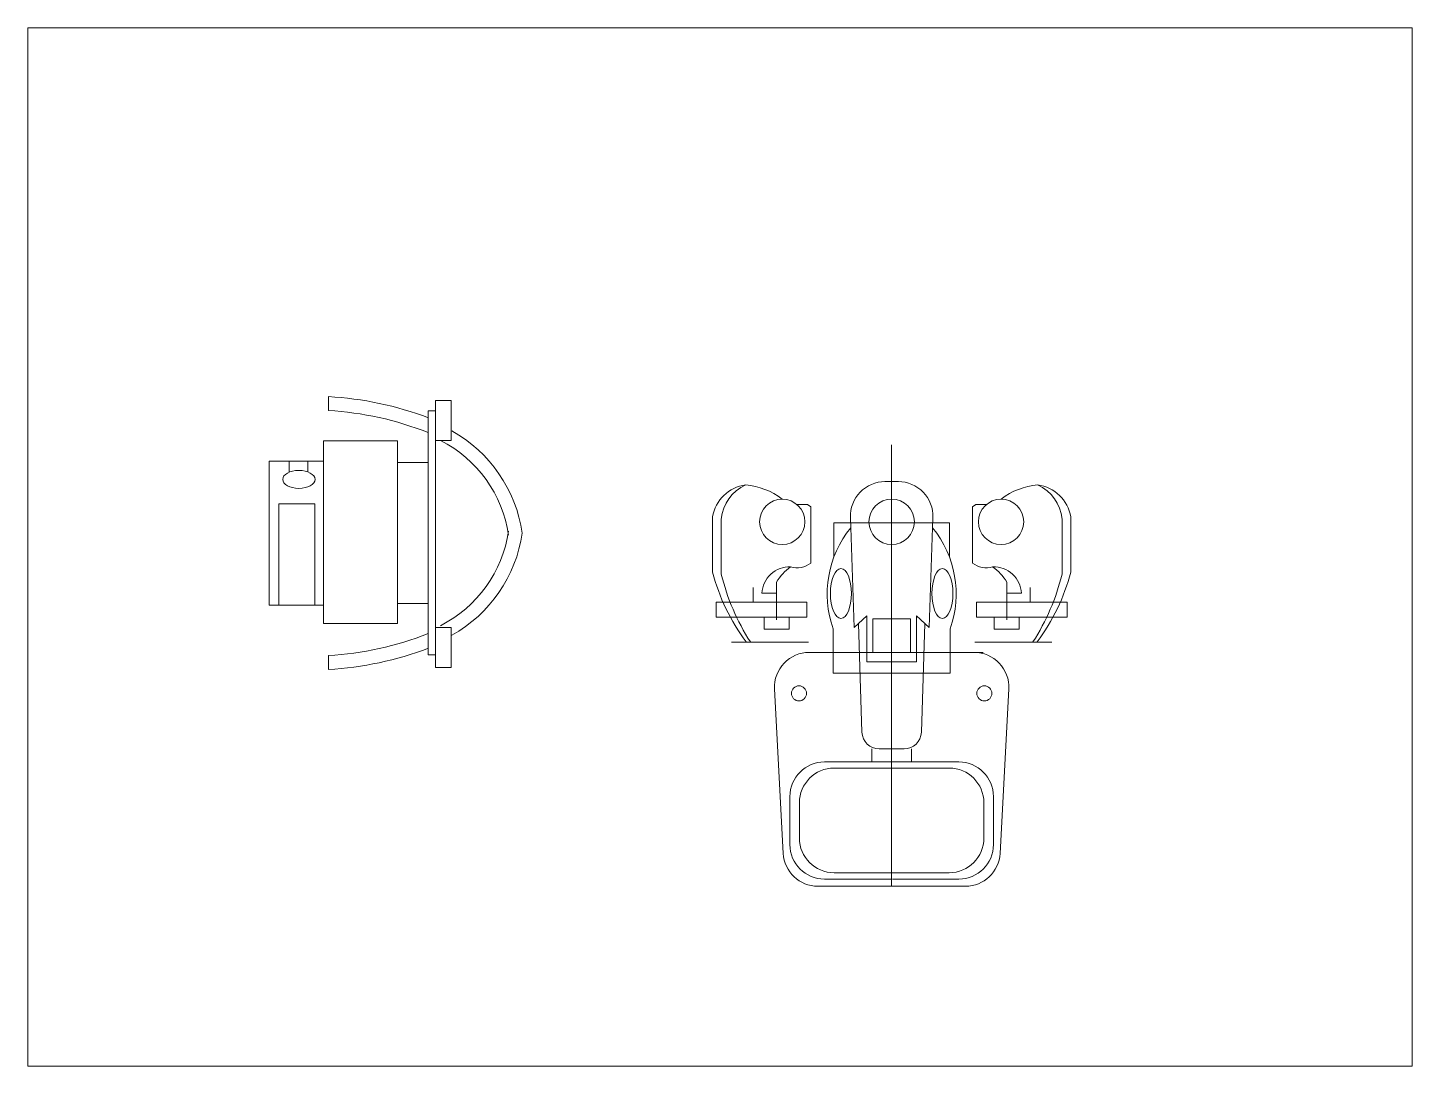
# Model space of a CAD drawing. Header units: metres. Extents: x 14591 to 15202, y 5442 to 5571.
# Drawn here: x 14866.006 to 14870.006, y 5568.19 to 5571.19 of the extents above; entities that cross this region are included whole.
import ezdxf

# ---------------------------------------------------------------- set-up
doc = ezdxf.new("R2010")
doc.units = ezdxf.units.M
doc.header["$MEASUREMENT"] = 0

msp = doc.modelspace()

# ---------------------------------------------------------------- linework, layer by layer
at = {"color": 5, "linetype": 'Continuous', "lineweight": 13}
for p, q in [((14866.87511984, 5570.12462593), (14866.87511984, 5570.08456279)), ((14868.50228625, 5568.71049605), (14868.50228625, 5569.98517334)), ((14868.50228625, 5568.71049605), (14868.50228625, 5569.98517334)), ((14866.76185086, 5569.93780382), (14866.76185086, 5569.90642199)), ((14866.81567664, 5569.93780382), (14866.81567664, 5569.90721673)), ((14868.50228625, 5569.87913978), (14868.48296887, 5569.87913978)), ((14868.50228625, 5569.87913978), (14868.52160363, 5569.87913978)), ((14868.2592619, 5569.81308892), (14868.22841882, 5569.81308892)), ((14868.2592619, 5569.81308892), (14868.26840318, 5569.80680617)), ((14868.26840318, 5569.80680617), (14868.26840318, 5569.64403173)), ((14868.74531061, 5569.81308892), (14868.73616932, 5569.80680617)), ((14868.73616932, 5569.80680617), (14868.73616932, 5569.64403173)), ((14868.74531061, 5569.81308892), (14868.77615369, 5569.81308892)), ((14867.98505513, 5569.77709684), (14867.98505513, 5569.61788031)), ((14868.00993686, 5569.77087049), (14868.00993686, 5569.61165396)), ((14868.33551991, 5569.76033096), (14868.50228625, 5569.76033096)), ((14868.33551991, 5569.76033096), (14868.33551991, 5569.66172845)), ((14868.38302485, 5569.77579432), (14868.3936588, 5569.45811009)), ((14868.66905259, 5569.76033096), (14868.50228625, 5569.76033096)), ((14868.62154766, 5569.77579432), (14868.61091371, 5569.45811009)), ((14868.66905259, 5569.76033096), (14868.66905259, 5569.66172845)), ((14868.99463565, 5569.77087049), (14868.99463565, 5569.61165396)), ((14869.01951737, 5569.77709684), (14869.01951737, 5569.61788031)), ((14868.10210186, 5569.53080152), (14868.10210186, 5569.57287351)), ((14868.16963797, 5569.48036782), (14868.16963797, 5569.58913825)), ((14868.83493454, 5569.48036782), (14868.83493454, 5569.58913825)), ((14868.90247065, 5569.53080152), (14868.90247065, 5569.57287351)), ((14868.16963797, 5569.55660877), (14868.12756598, 5569.55660877)), ((14868.83493454, 5569.55660877), (14868.87700653, 5569.55660877)), ((14868.3936588, 5569.45811009), (14868.43009275, 5569.49102076)), ((14868.43009275, 5569.49102076), (14868.43009275, 5569.35864741)), ((14868.44754804, 5569.38605444), (14868.44754804, 5569.48266603)), ((14868.44754804, 5569.48266603), (14868.50228625, 5569.48266603)), ((14868.55702446, 5569.48266603), (14868.50228625, 5569.48266603)), ((14868.55702446, 5569.38605444), (14868.55702446, 5569.48266603)), ((14868.61091371, 5569.45811009), (14868.57447975, 5569.49102076)), ((14868.57447975, 5569.49102076), (14868.57447975, 5569.35864741)), ((14868.3333587, 5569.32602263), (14868.3333587, 5569.45410744)), ((14868.41630655, 5569.15537327), (14868.40635356, 5569.46945093)), ((14868.58826595, 5569.15537327), (14868.59821895, 5569.46945093)), ((14868.6712138, 5569.32602263), (14868.6712138, 5569.45410744)), ((14868.26209716, 5569.41504234), (14868.03968501, 5569.41504234)), ((14868.74247534, 5569.41504234), (14868.9648875, 5569.41504234)), ((14866.87511984, 5569.33654859), (14866.87511984, 5569.37661173)), ((14868.26400281, 5569.38605444), (14868.76640465, 5569.38605444)), ((14868.50228625, 5569.32602263), (14868.3333587, 5569.32602263)), ((14868.43009275, 5569.35864741), (14868.50228625, 5569.35864741)), ((14868.57447975, 5569.35864741), (14868.50228625, 5569.35864741)), ((14868.50228625, 5569.32602263), (14868.6712138, 5569.32602263)), ((14868.16414162, 5569.28078727), (14868.1892249, 5568.80522888)), ((14868.84043088, 5569.28078727), (14868.81534761, 5568.80522888)), ((14868.44544548, 5569.10695696), (14868.44544548, 5569.06951153)), ((14868.50228625, 5569.10695696), (14868.46628147, 5569.10695696)), ((14868.50228625, 5569.10695696), (14868.53829104, 5569.10695696)), ((14868.55912703, 5569.10695696), (14868.55912703, 5569.06951153)), ((14868.50223071, 5569.06951153), (14868.30831534, 5569.06951153)), ((14868.50134208, 5569.05172197), (14868.33586296, 5569.05172197)), ((14868.50234179, 5569.06951153), (14868.69625717, 5569.06951153)), ((14868.50323042, 5569.05172197), (14868.66870954, 5569.05172197)), ((14868.20831534, 5568.96951153), (14868.20831534, 5568.83084285)), ((14868.79625717, 5568.96951153), (14868.79625717, 5568.83084285)), ((14868.23586296, 5568.95172197), (14868.23586296, 5568.84952189)), ((14868.76870954, 5568.95172197), (14868.76870954, 5568.84952189)), ((14868.49978697, 5568.73084285), (14868.30831534, 5568.73084285)), ((14868.50156424, 5568.74952189), (14868.33586296, 5568.74952189)), ((14868.50300827, 5568.74952189), (14868.66870954, 5568.74952189)), ((14868.50478553, 5568.73084285), (14868.69625717, 5568.73084285)), ((14868.50228625, 5568.71049605), (14868.28908609, 5568.71049605)), ((14868.50228625, 5568.71049605), (14868.71548642, 5568.71049605))]:
    msp.add_line(p, q, dxfattribs=at)
at = {"color": 5, "linetype": 'Continuous', "lineweight": 13, "flags": 128}
for points in [[(14866.00636272, 5571.19032104), (14870.00636272, 5571.19032104), (14870.00636272, 5568.19032104), (14866.00636272, 5568.19032104), (14866.00636272, 5571.19032104)], [(14867.16298933, 5569.37860024), (14867.18476084, 5569.37860024), (14867.18476084, 5570.08395614), (14867.16298933, 5570.08395614), (14867.16298933, 5569.37860024)], [(14867.18476084, 5570.11372982), (14867.22990657, 5570.11372982), (14867.22990657, 5569.99809771), (14867.18476084, 5569.99809771), (14867.18476084, 5570.11372982)], [(14866.86129842, 5569.99678732), (14867.07434819, 5569.99678732), (14867.07434819, 5569.46910461), (14866.86129842, 5569.46910461), (14866.86129842, 5569.99678732)], [(14866.86129842, 5569.93780382), (14866.70367714, 5569.93780382), (14866.70367714, 5569.52219532), (14866.86129842, 5569.52219532), (14866.86129842, 5569.93780382)], [(14867.07434819, 5569.93452387), (14867.16298933, 5569.93452387), (14867.16298933, 5569.5266983), (14867.07434819, 5569.5266983), (14867.07434819, 5569.93452387)], [(14866.73166908, 5569.52219532), (14866.8358613, 5569.52219532), (14866.8358613, 5569.81483351), (14866.73166908, 5569.81483351), (14866.73166908, 5569.52219532)], [(14868.25701926, 5569.53080152), (14867.99487251, 5569.53080152), (14867.99487251, 5569.48721711), (14868.25701926, 5569.48721711), (14868.25701926, 5569.53080152)], [(14868.74755325, 5569.53080152), (14869.00969999, 5569.53080152), (14869.00969999, 5569.48721711), (14868.74755325, 5569.48721711), (14868.74755325, 5569.53080152)], [(14868.13362621, 5569.48721711), (14868.20624023, 5569.48721711), (14868.20624023, 5569.45265454), (14868.13362621, 5569.45265454), (14868.13362621, 5569.48721711)], [(14868.87094629, 5569.48721711), (14868.79833228, 5569.48721711), (14868.79833228, 5569.45265454), (14868.87094629, 5569.45265454), (14868.87094629, 5569.48721711)], [(14867.18476084, 5569.45751757), (14867.22990657, 5569.45751757), (14867.22990657, 5569.34188546), (14867.18476084, 5569.34188546), (14867.18476084, 5569.45751757)]]:
    msp.add_lwpolyline(points, close=True, dxfattribs=at)
at = {"color": 5, "linetype": 'Continuous', "lineweight": 13}
for centre, radius in [((14868.18615931, 5569.76303862), 0.06550495), ((14868.50228625, 5569.76303862), 0.06550495), ((14868.50228625, 5569.76303862), 0.06550495), ((14868.81841319, 5569.76303862), 0.06550495), ((14868.23453001, 5569.26748387), 0.02185574), ((14868.77004249, 5569.26748387), 0.02185574)]:
    msp.add_circle(centre, radius, dxfattribs=at)
at = {"color": 5, "linetype": 'Continuous', "lineweight": 13, "extrusion": (0, 0, -1)}
for centre, radius, start, end in [((-14866.82229634, 5569.16461944), 0.96145867, 93.14947318, 110.82745989), ((-14866.82229634, 5569.16461944), 0.92145867, 93.28633702, 111.69910584), ((-14867.03355185, 5569.67159176), 0.40593877, 119.21468942, 171.64355088), ((-14867.03355185, 5569.67159176), 0.36593877, 116.84365555, 171.64355088), ((-14868.13134534, 5569.75909941), 0.12197777, 5.53776696, 65.37487763), ((-14868.06255783, 5569.66882642), 0.20195766, 95.10256308, 127.73547628), ((-14868.48296887, 5569.77913978), 0.1, 358.0828351, 90), ((-14868.90897717, 5569.7589894), 0.11201346, 97.73477481, 170.69708269), ((-14868.38749666, 5569.55497587), 0.30111436, 140.70839995, 199.57155304), ((-14868.77640305, 5569.69605761), 0.06576811, 254.42503698, 307.71623648), ((-14868.64841698, 5569.7712778), 0.65813117, 327.33797164, 345.96343563), ((-14868.20648935, 5569.55383486), 0.07897211, 2.01294379, 92.91889155), ((-14868.2858355, 5569.52108059), 0.13466147, 30.35778801, 55.98821067), ((-14868.46036791, 5569.7624345), 0.57753271, 194.49503465, 216.78446305), ((-14868.74056969, 5569.28605444), 0.1, 90, 183.01926173), ((-14868.53829104, 5569.15695696), 0.05, 181.81507301, 270), ((-14868.33586296, 5568.95172197), 0.1, 0, 90), ((-14868.69625717, 5568.96951153), 0.1, 90, 180), ((-14868.66870954, 5568.84952189), 0.1, 180, 270), ((-14868.28908609, 5568.81049605), 0.1, 270, 356.98073827), ((-14868.30831534, 5568.83084285), 0.1, 270, 0)]:
    msp.add_arc(centre, radius, start, end, dxfattribs=at)
at = {"color": 5, "linetype": 'Continuous', "lineweight": 13}
for centre, radius, start, end in [((14868.09559534, 5569.7589894), 0.11201346, 97.73477481, 170.69708269), ((14868.52160363, 5569.77913978), 0.1, 358.0828351, 90), ((14868.94201468, 5569.66882642), 0.20195766, 95.10256308, 127.73547628), ((14868.87322716, 5569.75909941), 0.12197777, 5.53776696, 65.37487763), ((14867.03355185, 5569.78958276), 0.36593877, 296.84365555, 351.64355088), ((14867.03355185, 5569.78958276), 0.40593877, 299.21468942, 351.64355088), ((14868.61707584, 5569.55497587), 0.30111436, 140.70839995, 199.57155304), ((14868.22816946, 5569.69605761), 0.06576811, 254.42503698, 307.71623648), ((14868.54420459, 5569.7624345), 0.57753271, 194.49503465, 216.78446305), ((14868.79808315, 5569.55383486), 0.07897211, 2.01294379, 92.91889155), ((14868.71873701, 5569.52108059), 0.13466147, 30.35778801, 55.98821067), ((14868.35615552, 5569.7712778), 0.65813117, 327.33797164, 345.96343563), ((14866.82229634, 5570.29655508), 0.92145867, 273.28633702, 291.69910584), ((14866.82229634, 5570.29655508), 0.96145867, 273.14947318, 290.82745989), ((14868.26400281, 5569.28605444), 0.1, 90, 183.01926173), ((14868.46628147, 5569.15695696), 0.05, 181.81507301, 270), ((14868.30831534, 5568.96951153), 0.1, 90, 180), ((14868.66870954, 5568.95172197), 0.1, 0, 90), ((14868.33586296, 5568.84952189), 0.1, 180, 270), ((14868.69625717, 5568.83084285), 0.1, 270, 0), ((14868.71548642, 5568.81049605), 0.1, 270, 356.98073827)]:
    msp.add_arc(centre, radius, start, end, dxfattribs=at)
for centre, major_axis, ratio in [((14866.78977933, 5569.8856423), (0.04671671, 0), 0.554874816), ((14868.35566929, 5569.55603697), (0, 0.07217477), 0.4221339103), ((14868.64890322, 5569.55603697), (0, 0.07217477), 0.4221339103)]:
    msp.add_ellipse(centre, major_axis=major_axis, ratio=ratio, dxfattribs=at)

doc.saveas('drawing.dxf')
